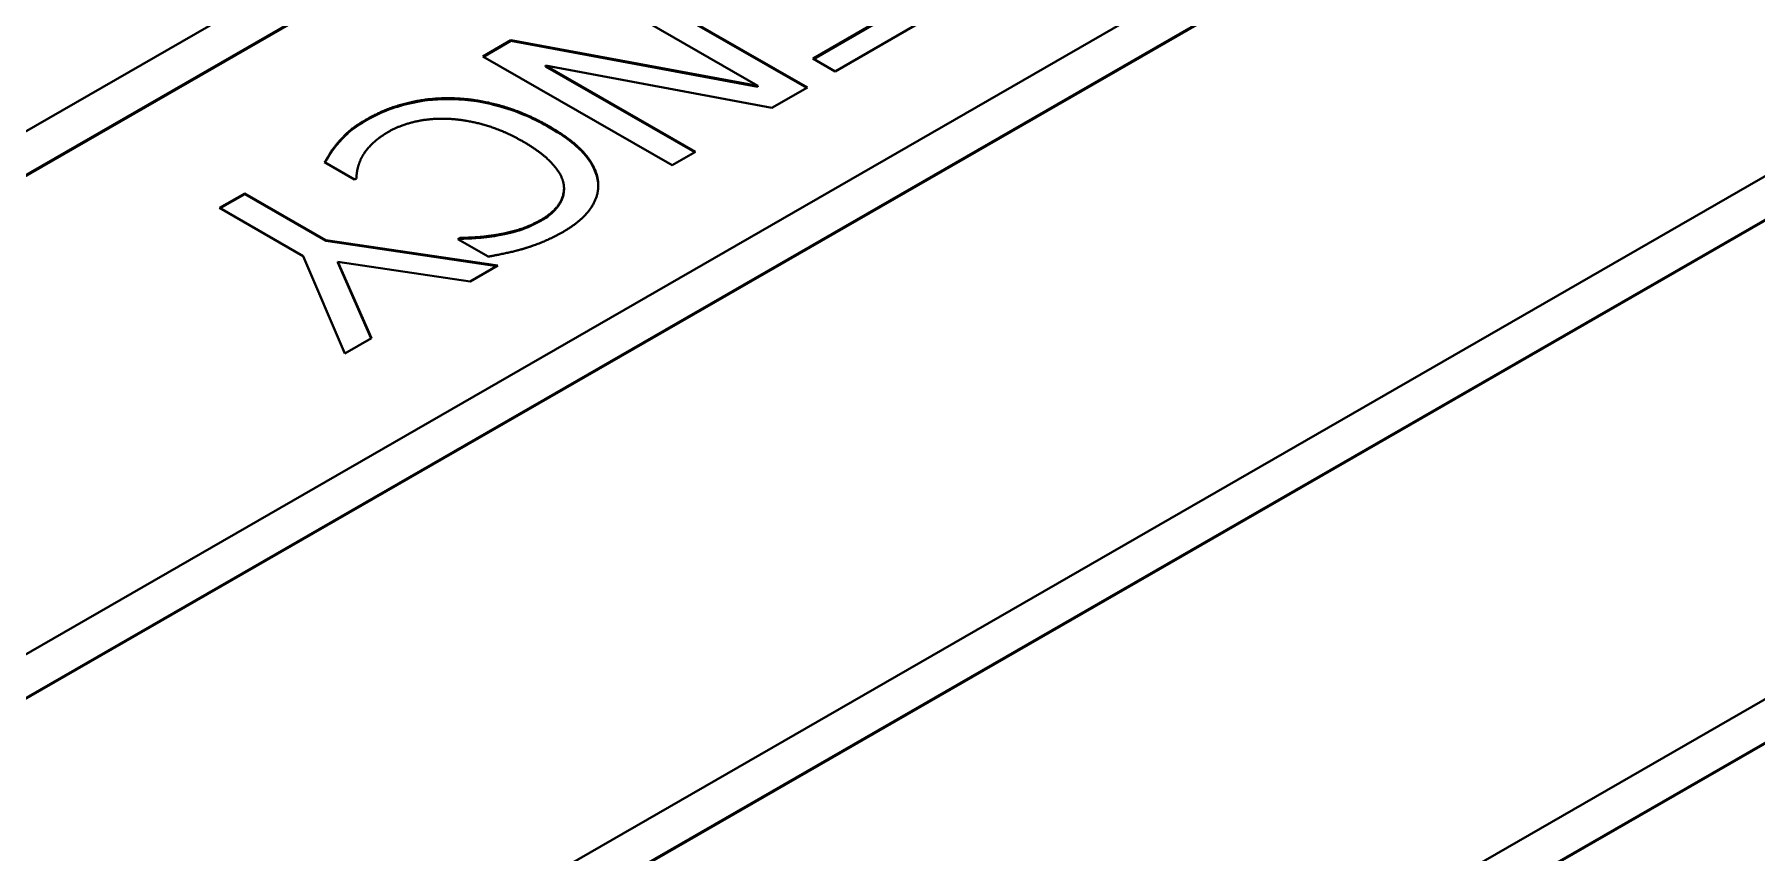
# Model space of a CAD drawing. Header units: millimetres. Extents: x 0 to 1682, y 0 to 1188.
# Drawn here: x 1448.85 to 1455.28, y 1063.31 to 1066.37 of the extents above; entities that cross this region are included whole.
import ezdxf

# ---------------------------------------------------------------- set-up
doc = ezdxf.new("R2010")
doc.units = ezdxf.units.MM
doc.header["$LTSCALE"] = 2
doc.layers.add('가시적인 것(ISO)', color=3, linetype='Continuous', lineweight=40)
doc.layers.add('가시적인 좁은 것(ISO)', color=3, linetype='Continuous', lineweight=35)

msp = doc.modelspace()

# ---------------------------------------------------------------- linework, layer by layer
at = {"layer": '가시적인 것(ISO)'}
for p, q in [((1458.8167, 1071.7642), (1446.2302, 1064.5161)), ((1446.3716, 1064.4347), (1458.9581, 1071.6827)), ((1458.9581, 1071.6795), (1446.3745, 1064.433)), ((1460.5138, 1070.7869), (1447.9273, 1063.5388)), ((1448.0687, 1063.4574), (1460.6552, 1070.7055)), ((1460.6552, 1070.7022), (1448.0715, 1063.4557)), ((1462.2108, 1069.8096), (1449.6243, 1062.5615)), ((1449.7657, 1062.4801), (1462.3522, 1069.7282)), ((1462.3522, 1069.7249), (1449.7686, 1062.4785)), ((1463.9079, 1068.8324), (1451.3214, 1061.5843)), ((1451.4628, 1061.5028), (1464.0493, 1068.7509)), ((1464.0493, 1068.7477), (1451.4656, 1061.5012)), ((1451.0271, 1066.5757), (1451.7343, 1066.1685)), ((1451.0271, 1066.5724), (1451.7314, 1066.1669)), ((1451.5492, 1066.1741), (1450.9395, 1066.5252)), ((1451.7537, 1066.2761), (1452.1021, 1066.4767)), ((1451.7566, 1066.2744), (1452.1021, 1066.4734)), ((1452.2798, 1066.4826), (1451.8374, 1066.2279)), ((1450.5212, 1066.2843), (1450.6266, 1066.345)), ((1450.524, 1066.2827), (1450.6266, 1066.3418)), ((1450.6266, 1066.345), (1451.5492, 1066.1741)), ((1450.6266, 1066.3418), (1450.6266, 1066.345)), ((1450.6266, 1066.3418), (1451.5492, 1066.1708)), ((1451.2283, 1065.8771), (1450.5212, 1066.2843)), ((1451.8374, 1066.2279), (1451.7537, 1066.2761)), ((1450.7561, 1066.25), (1451.3159, 1065.9276)), ((1451.6007, 1066.0916), (1450.7561, 1066.25)), ((1450.7561, 1066.2467), (1450.7561, 1066.25)), ((1450.7561, 1066.2467), (1451.3131, 1065.926)), ((1451.5492, 1066.1708), (1451.5492, 1066.1741)), ((1451.7343, 1066.1685), (1451.6007, 1066.0916)), ((1449.9837, 1065.9623), (1449.9837, 1065.9656)), ((1450.0421, 1065.8237), (1449.9298, 1065.8883)), ((1451.3159, 1065.9276), (1451.2283, 1065.8771)), ((1450.049, 1065.8276), (1450.0421, 1065.8237)), ((1449.5379, 1065.7181), (1449.6318, 1065.7722)), ((1449.5407, 1065.7164), (1449.6318, 1065.7689)), ((1449.6318, 1065.7722), (1449.935, 1065.5976)), ((1449.6318, 1065.7689), (1449.6318, 1065.7722)), ((1449.6318, 1065.7689), (1449.935, 1065.5944)), ((1450.8247, 1065.7882), (1450.8247, 1065.7915)), ((1449.8507, 1065.5379), (1449.5379, 1065.7181)), ((1449.935, 1065.5976), (1450.5779, 1065.5026)), ((1449.935, 1065.5944), (1449.935, 1065.5976)), ((1449.935, 1065.5944), (1450.5734, 1065.5)), ((1450.4283, 1065.6013), (1450.4358, 1065.6055)), ((1450.5418, 1065.5359), (1450.4283, 1065.6013)), ((1450.4312, 1065.5996), (1450.4358, 1065.6023)), ((1450.4358, 1065.6023), (1450.4358, 1065.6055)), ((1450.006, 1065.1733), (1449.8507, 1065.5379)), ((1450.4736, 1065.4425), (1449.9802, 1065.5168)), ((1449.9802, 1065.5168), (1450.1057, 1065.2307)), ((1449.9802, 1065.5135), (1449.9802, 1065.5168)), ((1449.9802, 1065.5135), (1450.1046, 1065.23)), ((1450.5779, 1065.5026), (1450.4736, 1065.4425)), ((1450.1057, 1065.2307), (1450.006, 1065.1733))]:
    msp.add_line(p, q, dxfattribs=at)
for points, degree in [([(1450.0891, 1066.05), (1450.1579, 1066.0896), (1450.3206, 1066.1299), (1450.4094, 1066.1276)], 2), ([(1450.4094, 1066.1276), (1450.4977, 1066.1256), (1450.6816, 1066.0731), (1450.771, 1066.0216)], 2), ([(1449.9837, 1065.9656), (1450.0043, 1065.9893), (1450.0467, 1066.0256), (1450.0891, 1066.05)], 2), ([(1450.394, 1066.0507), (1450.3292, 1066.0537), (1450.214, 1066.0282), (1450.1693, 1066.0025)], 2), ([(1450.673, 1065.9652), (1450.6002, 1066.0071), (1450.4604, 1066.0474), (1450.394, 1066.0507)], 2), ([(1450.771, 1066.0216), (1450.8598, 1065.9705), (1450.9464, 1065.8685), (1450.9521, 1065.8157)], 2), ([(1449.9298, 1065.8883), (1449.9424, 1065.9081), (1449.9636, 1065.9434), (1449.9837, 1065.9656)], 2), ([(1450.1693, 1066.0025), (1450.1287, 1065.9791), (1450.0794, 1065.9276), (1450.0673, 1065.9035)], 2), ([(1450.8237, 1065.8058), (1450.8174, 1065.8438), (1450.7412, 1065.926), (1450.673, 1065.9652)], 2), ([(1450.0673, 1065.9035), (1450.0564, 1065.8801), (1450.049, 1065.8402), (1450.049, 1065.8276)], 2), ([(1450.7401, 1065.6738), (1450.7853, 1065.6999), (1450.8289, 1065.7679), (1450.8237, 1065.8058)], 2), ([(1450.9521, 1065.8157), (1450.9572, 1065.7639), (1450.8913, 1065.6686), (1450.8197, 1065.6273)], 2), ([(1450.9521, 1065.8125), (1450.9525, 1065.8084), (1450.9527, 1065.8043), (1450.9528, 1065.8002)], 3), ([(1450.5745, 1065.6174), (1450.6163, 1065.6244), (1450.6988, 1065.6501), (1450.7401, 1065.6738)], 2), ([(1450.4358, 1065.6055), (1450.4599, 1065.6062), (1450.5309, 1065.6102), (1450.5745, 1065.6174)], 2), ([(1450.677, 1065.5663), (1450.6467, 1065.5574), (1450.5779, 1065.5422), (1450.5418, 1065.5359)], 2), ([(1450.8197, 1065.6273), (1450.7842, 1065.6069), (1450.7114, 1065.5768), (1450.677, 1065.5663)], 2)]:
    msp.add_open_spline(points, degree=degree, dxfattribs=at)
for points, knots in [([(1450.0891, 1066.0468), (1450.114, 1066.0611), (1450.141, 1066.074), (1450.1983, 1066.0957), (1450.2284, 1066.1046), (1450.3079, 1066.1213), (1450.3579, 1066.1256), (1450.4094, 1066.1243)], [-0.08970536, -0.08970536, -0.08970536, -0.08970536, -0.06354156, -0.06354156, -0.03867003, -0.03867003, 0, 0, 0, 0]), ([(1450.4094, 1066.1243), (1450.4397, 1066.1236), (1450.4694, 1066.1208), (1450.5359, 1066.1104), (1450.5676, 1066.1024), (1450.6572, 1066.0768), (1450.7178, 1066.049), (1450.771, 1066.0184)], [-0.08936768, -0.08936768, -0.08936768, -0.08936768, -0.07491049, -0.07491049, -0.05645915, -0.05645915, 0, 0, 0, 0]), ([(1449.9837, 1065.9623), (1449.9962, 1065.9767), (1450.0099, 1065.9908), (1450.0417, 1066.0181), (1450.0653, 1066.0331), (1450.0891, 1066.0468)], [-0.04951884, -0.04951884, -0.04951884, -0.04951884, -0.02524297, -0.02524297, 0, 0, 0, 0]), ([(1450.771, 1066.0184), (1450.8526, 1065.9714), (1450.8887, 1065.9341), (1450.9327, 1065.8798), (1450.9483, 1065.847), (1450.9521, 1065.8125)], [-0.07794955, -0.07794955, -0.07794955, -0.07794955, -0.04500436, -0.04500436, 0, 0, 0, 0]), ([(1449.9313, 1065.8875), (1449.9387, 1065.8991), (1449.946, 1065.9108), (1449.9611, 1065.9359), (1449.9723, 1065.9497), (1449.9837, 1065.9623)], [-0.03454384, -0.03454384, -0.03454384, -0.03454384, -0.01842159, -0.01842159, 0, 0, 0, 0]), ([(1450.7401, 1065.6706), (1450.7561, 1065.6798), (1450.7702, 1065.69), (1450.7959, 1065.7139), (1450.8047, 1065.726), (1450.8202, 1065.7532), (1450.8247, 1065.7705), (1450.8247, 1065.7882)], [-0.05575406, -0.05575406, -0.05575406, -0.05575406, -0.04354167, -0.04354167, -0.02953823, -0.02953823, -0.00629183, -0.00629183, -0.00629183, -0.00629183]), ([(1450.5745, 1065.6142), (1450.6137, 1065.6206), (1450.6428, 1065.6294), (1450.688, 1065.6434), (1450.7156, 1065.6565), (1450.7401, 1065.6706)], [-0.03844355, -0.03844355, -0.03844355, -0.03844355, -0.02591263, -0.02591263, 0, 0, 0, 0]), ([(1450.4358, 1065.6023), (1450.4557, 1065.6028), (1450.4756, 1065.6038), (1450.5218, 1065.6064), (1450.549, 1065.6099), (1450.5745, 1065.6142)], [-0.0348063, -0.0348063, -0.0348063, -0.0348063, -0.0198818, -0.0198818, 0, 0, 0, 0])]:
    msp.add_open_spline(points, degree=3, knots=knots, dxfattribs=at)
at = {"layer": '가시적인 좁은 것(ISO)'}
for p, q in [((1450.4094, 1066.1243), (1450.4094, 1066.1276)), ((1450.0891, 1066.0468), (1450.0891, 1066.05)), ((1450.771, 1066.0184), (1450.771, 1066.0216)), ((1450.9521, 1065.8125), (1450.9521, 1065.8157)), ((1450.7401, 1065.6706), (1450.7401, 1065.6738)), ((1450.5745, 1065.6142), (1450.5745, 1065.6174))]:
    msp.add_line(p, q, dxfattribs=at)

doc.saveas('drawing.dxf')
